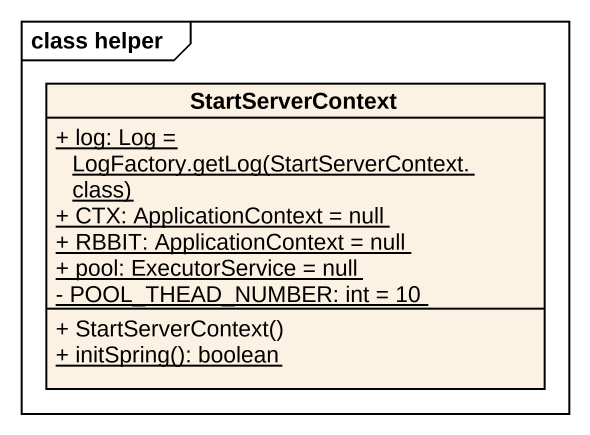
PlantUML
@startuml
mainframe class helper
hide circle
hide empty members
skinparam classAttributeIconSize 0
class StartServerContext {
  {static} {field} + log: Log = LogFactory.getLog(StartServerContext.class)
  {static} + CTX: ApplicationContext = null
  {static} + RBBIT: ApplicationContext = null
  {static} + pool: ExecutorService = null
  {static} - POOL_THEAD_NUMBER: int = 10
  + StartServerContext()
  {static} + initSpring(): boolean
}
@enduml
